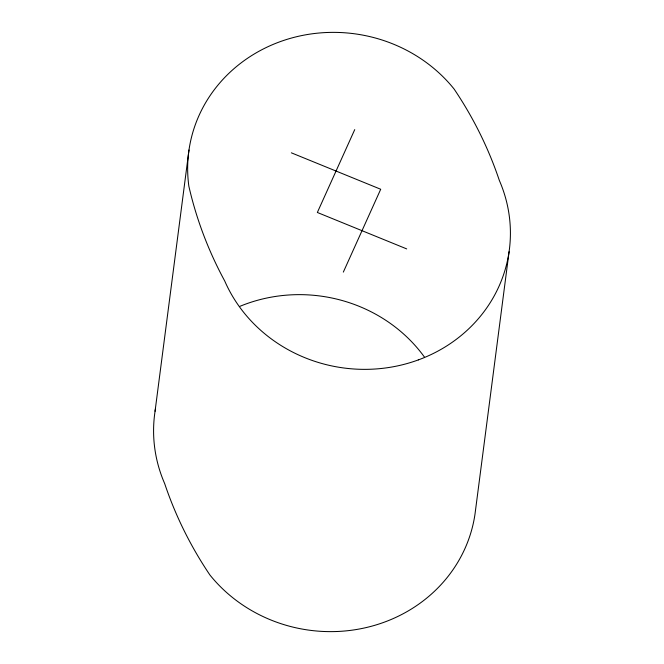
<?xml version="1.0" encoding="UTF-8"?>
<svg xmlns="http://www.w3.org/2000/svg" width="664" height="664" viewBox="0 0 664 664"><rect width="100%" height="100%" fill="white"/><g stroke="black" fill="none" stroke-linecap="round" stroke-linejoin="round"><path stroke-width="1" d="M188.983 149.998L154.919 412.261A148.553 138.502 7.4 0 0 164.68 483.616A410.385 382.613 7.4 0 0 209.915 574.991A148.553 138.502 7.4 0 0 365.856 627.646A148.553 138.502 7.4 0 0 475.017 514.002L509.08 251.739M354.734 129.613L317.351 212.472L406.7 248.9M343.329 272.115L380.713 189.257L291.363 152.828M155.077 411.248A148.553 138.502 7.4 0 1 155.401 409.223M239.936 306.32A148.553 138.502 7.4 0 1 424.421 357.041M418.32 359.913A148.553 138.502 7.4 0 0 499.32 180.384A410.385 382.613 7.4 0 0 454.085 89.009A148.553 138.502 7.4 0 0 279.743 41.815A148.553 138.502 7.4 0 0 188.85 186.186A410.385 382.613 7.4 0 0 224.722 280.988A148.553 138.502 7.4 0 0 418.32 359.913"/></g></svg>
